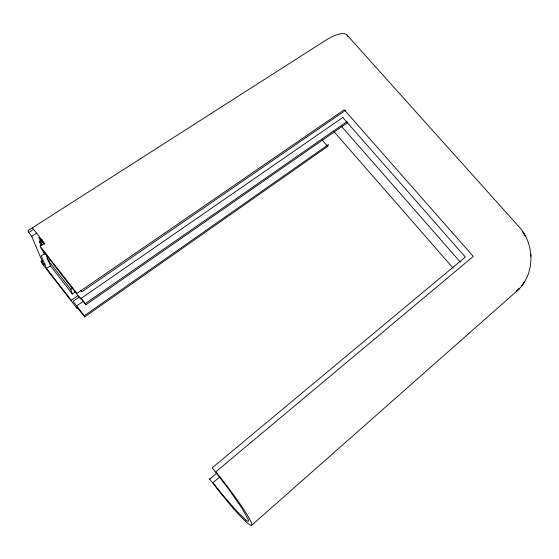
<?xml version="1.0" encoding="UTF-8"?>
<svg xmlns="http://www.w3.org/2000/svg" width="559" height="559" viewBox="0 0 559 559"><rect width="100%" height="100%" fill="white"/><g stroke="black" fill="none" stroke-linecap="round" stroke-linejoin="round"><path stroke-width="0.84" d="M327.665 146.388L328.51 144.522L84.29 315.744L84.682 316.925L327.665 146.388L322.04 139.904M347.041 35.035L521.274 229.337C534.921 247.155 534.46 274.909 517.529 290.484L251.634 525.306A51.784 4.738 52.1 0 1 215.62 486.777L209.653 479.098L209.96 478.811M219.638 477.058L212.965 482.669L213.566 483.444A55.474 5.129 52.1 0 0 221.315 493.206L235.73 510.108L245.722 519.996M209.653 479.098L217.011 472.928M79.923 297.367L85.765 304.858L347.356 122.77M42.54 260.529L41.086 261.486L41.701 262.933L77.163 308.575L76.303 306.143L83.466 301.175M85.765 304.858L85.366 303.558L347.272 121.457M343.1 117.257L80.454 298.841L40.744 247.896M78.022 295.543L71.203 300.246L46.523 268.481L41.254 255.84L45.419 253.101M79.532 296.836L73.068 301.301L84.29 315.744M46.041 254.666L50.485 265.853L72.384 293.985L75.262 292.008M345.42 110.444L81.747 291.868L80.685 290.498M72.384 293.985L70.769 289.394L72.873 287.962M46.523 268.481L50.485 265.853M41.086 261.486L43.805 264.98L45.258 264.023M47.005 258.579L48.458 260.746L49.912 259.788M40.989 245.527L39.277 241.264L42.156 239.392M44.468 244.129L38.92 237.449L43.937 243.878M43.805 264.98L31.716 236.31L36.852 233.005M31.716 236.31L28.719 232.467L32.925 229.77M39.277 241.264L42.603 244.709M342.814 117.516L465.291 257.049L212.189 467.841L220.302 478.245A54.391 4.926 52.1 0 1 228.687 489.265L242.229 508.613L248.336 519.751A43.043 3.927 52.1 0 1 245.729 520.003M341.71 126.6L460.357 262.129M333.758 131.316L453.202 268.208M32.401 227.82L44.489 243.291L40.052 246.184L76.89 293.44L344.225 109.739L473.277 256.441L215.921 471.768L223.425 481.39A51.784 4.738 52.1 0 1 251.62 525.32M81.09 298.08L85.366 303.558M48.458 260.746L70.769 289.394M76.303 306.143L84.682 316.925M524.335 234.291L522.798 231.838L525.712 236.799L524.335 234.305M28.719 232.467L27.95 230.664L324.821 40.842A42.316 13.004 -43.3 0 1 347.971 36.517M43.211 251.04L44.454 254.135M39.137 237.309L42.198 245.01M530.98 256.211L530.812 254.282M524.314 282.176L521.931 285.523L524.314 282.176M519.248 288.584L516.362 291.365L519.248 288.584"/></g></svg>
